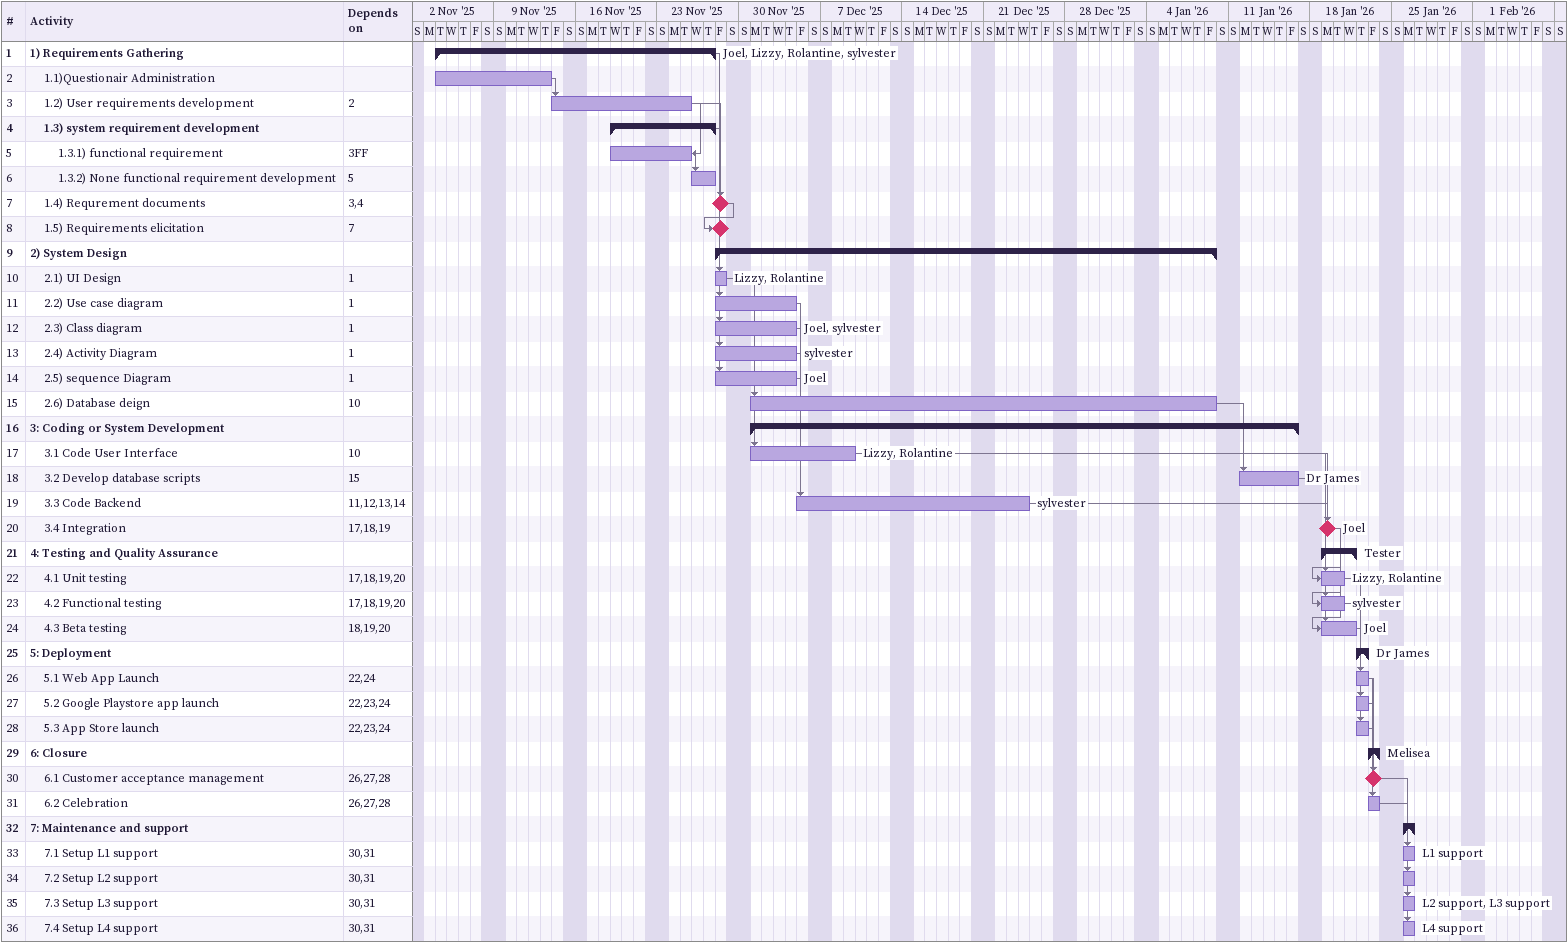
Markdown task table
| ID | Level | Task | Start | Finish | Predecessors | Resources |
|---|---|---|---|---|---|---|
| 1 | 1 | **1) Requirements Gathering** | 2025-11-04 | 2025-11-27 |  | Joel, Lizzy, Rolantine, sylvester |
| 2 | 2 | 1.1)Questionair Administration | 2025-11-04 | 2025-11-13 |  |  |
| 3 | 2 | 1.2) User requirements development | 2025-11-14 | 2025-11-25 | 2 |  |
| 4 | 2 | **1.3) system requirement development** | 2025-11-19 | 2025-11-27 |  |  |
| 5 | 3 | 1.3.1) functional requirement | 2025-11-19 | 2025-11-25 | 3FF |  |
| 6 | 3 | 1.3.2) None functional requirement development | 2025-11-26 | 2025-11-27 | 5 |  |
| 7 | 2 | 1.4) Requrement documents (milestone) | 2025-11-28 | 2025-11-28 | 3, 4 |  |
| 8 | 2 | 1.5) Requirements elicitation (milestone) | 2025-11-28 | 2025-11-28 | 7 |  |
| 9 | 1 | **2) System Design** | 2025-11-28 | 2026-01-09 |  |  |
| 10 | 2 | 2.1) UI Design | 2025-11-28 | 2025-11-28 | 1 | Lizzy, Rolantine |
| 11 | 2 | 2.2) Use case diagram | 2025-11-28 | 2025-12-04 | 1 |  |
| 12 | 2 | 2.3) Class diagram | 2025-11-28 | 2025-12-04 | 1 | Joel, sylvester |
| 13 | 2 | 2.4) Activity Diagram | 2025-11-28 | 2025-12-04 | 1 | sylvester |
| 14 | 2 | 2.5) sequence Diagram | 2025-11-28 | 2025-12-04 | 1 | Joel |
| 15 | 2 | 2.6) Database deign | 2025-12-01 | 2026-01-09 | 10 |  |
| 16 | 1 | **3: Coding or System Development** | 2025-12-01 | 2026-01-16 |  |  |
| 17 | 2 | 3.1 Code User Interface | 2025-12-01 | 2025-12-09 | 10 | Lizzy, Rolantine |
| 18 | 2 | 3.2 Develop database scripts | 2026-01-12 | 2026-01-16 | 15 | Dr James |
| 19 | 2 | 3.3 Code Backend | 2025-12-05 | 2025-12-24 | 11, 12, 13, 14 | sylvester |
| 20 | 2 | 3.4 Integration (milestone) | 2026-01-19 | 2026-01-19 | 17, 18, 19 | Joel |
| 21 | 1 | **4: Testing and Quality Assurance** | 2026-01-19 | 2026-01-21 |  | Tester |
| 22 | 2 | 4.1 Unit testing | 2026-01-19 | 2026-01-20 | 17, 18, 19, 20 | Lizzy, Rolantine |
| 23 | 2 | 4.2 Functional testing | 2026-01-19 | 2026-01-20 | 17, 18, 19, 20 | sylvester |
| 24 | 2 | 4.3 Beta testing | 2026-01-19 | 2026-01-21 | 18, 19, 20 | Joel |
| 25 | 1 | **5: Deployment** | 2026-01-22 | 2026-01-22 |  | Dr James |
| 26 | 2 | 5.1 Web App Launch | 2026-01-22 | 2026-01-22 | 22, 24 |  |
| 27 | 2 | 5.2 Google Playstore app launch | 2026-01-22 | 2026-01-22 | 22, 23, 24 |  |
| 28 | 2 | 5.3 App Store launch | 2026-01-22 | 2026-01-22 | 22, 23, 24 |  |
| 29 | 1 | **6: Closure** | 2026-01-23 | 2026-01-23 |  | Melisea |
| 30 | 2 | 6.1 Customer acceptance management (milestone) | 2026-01-23 | 2026-01-23 | 26, 27, 28 |  |
| 31 | 2 | 6.2 Celebration | 2026-01-23 | 2026-01-23 | 26, 27, 28 |  |
| 32 | 1 | **7: Maintenance and support** | 2026-01-26 | 2026-01-26 |  |  |
| 33 | 2 | 7.1 Setup L1 support | 2026-01-26 | 2026-01-26 | 30, 31 | L1 support |
| 34 | 2 | 7.2 Setup L2 support | 2026-01-26 | 2026-01-26 | 30, 31 |  |
| 35 | 2 | 7.3 Setup L3 support | 2026-01-26 | 2026-01-26 | 30, 31 | L2 support, L3 support |
| 36 | 2 | 7.4 Setup L4 support | 2026-01-26 | 2026-01-26 | 30, 31 | L4 support |
